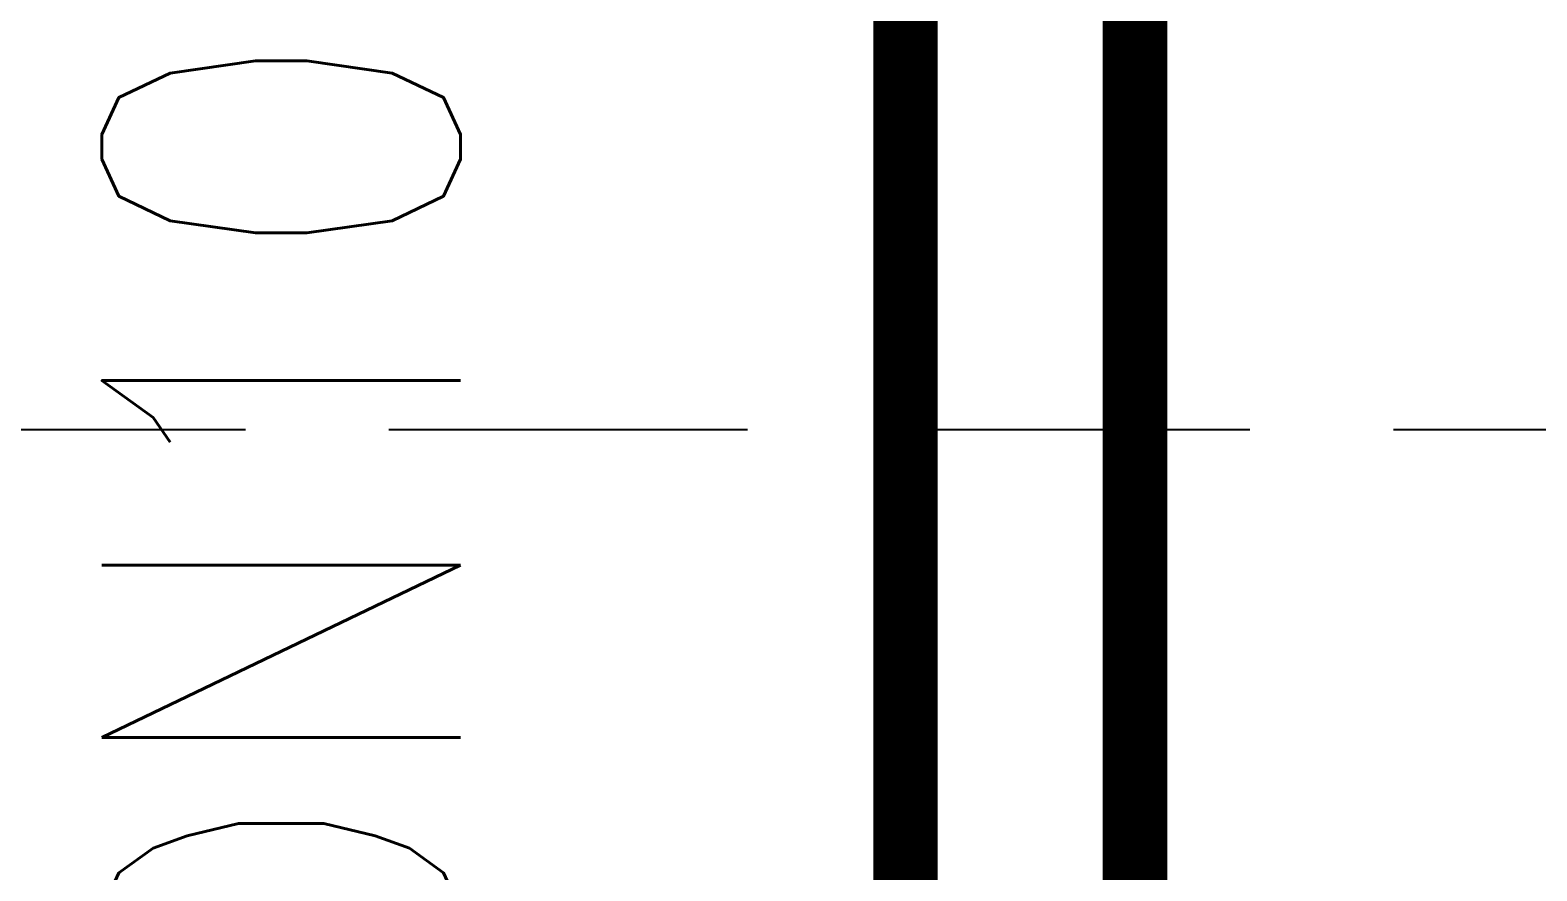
# Model space of a CAD drawing. Extents: x 27938 to 1507990, y 110129 to 923079.
# Drawn here: x 861067 to 862117, y 671350 to 671936 of the extents above; entities that cross this region are included whole.
import ezdxf

# ---------------------------------------------------------------- set-up
doc = ezdxf.new("R2010")
doc.units = 0
doc.header["$LTSCALE"] = 1000
doc.header["$MEASUREMENT"] = 0
doc.linetypes.add('DASH', pattern=[0.35, 0.25, -0.1])
for name, color, linetype in [('PIPE-凝结', 150, 'N'), ('TEXT_废水', 7, 'Continuous'), ('卫生间', 6, 'Continuous')]:
    doc.layers.add(name, color=color, linetype=linetype)
doc.styles.add('_TWT_PIPEDN', font='SIMPLEX', dxfattribs={"width": 0.8, "height": 3.5, "bigfont": 'HZTXT'})
doc.styles.get("Standard").update_dxf_attribs({"font": 'gbenor.shx', "bigfont": 'gbcbig.shx'})
doc.linetypes.add('N', pattern='A,3,-0.2,["N",Standard,S=0.25,R=0,X=-0.1,Y=-0.115],-0.2', length=3.4)

# ---------------------------------------------------------------- blocks, each defined once
blk = doc.blocks.new('A$C148B7D8E')
at = {"layer": '卫生间', "color": 159, "linetype": 'DASH', "true_color": 0x22346e}
blk.add_lwpolyline([(9400.3, 15400), (7700, 15400), (7700, 10800), (7300, 10800), (7300, 10000), (900, 10000), (900, 9000), (-900, 9000), (-900, -900), (1750, -900), (1750, -2100), (23450, -2100), (23450, -900), (25100, -900)], dxfattribs=at)

msp = doc.modelspace()

# ---------------------------------------------------------------- hatches: boundary and pattern name
at = {"layer": 'PIPE-凝结'}
for points in [[(861836.6, 671382.2), (861859.1, 671382.2), (861859.1, 671372.9)], [(861836.6, 671382.2), (861852.5, 671366.3), (861859.1, 671372.9)]]:
    msp.add_hatch(color=256, dxfattribs=at).paths.add_polyline_path(points)

# ---------------------------------------------------------------- linework, layer by layer
at = {"layer": 'PIPE-凝结', "ltscale": 0.5, "const_width": 45}
for points in [[(861836.6, 672844.6), (861836.6, 670207.2)], [(861676.6, 672832.2), (861676.6, 671222.2)]]:
    msp.add_lwpolyline(points, dxfattribs=at)

# ---------------------------------------------------------------- block references
at = {"color": 8, "xscale": -1}
msp.add_blockref('A$C148B7D8E', (878016.6, 673757.2), dxfattribs=at)

# ---------------------------------------------------------------- texts
at = {"layer": 'TEXT_废水', "style": '_TWT_PIPEDN', "width": 0.8}
msp.add_text('DN100', height=250, rotation=90, dxfattribs=at).set_placement((861366.6, 671228.6))

doc.saveas('drawing.dxf')
